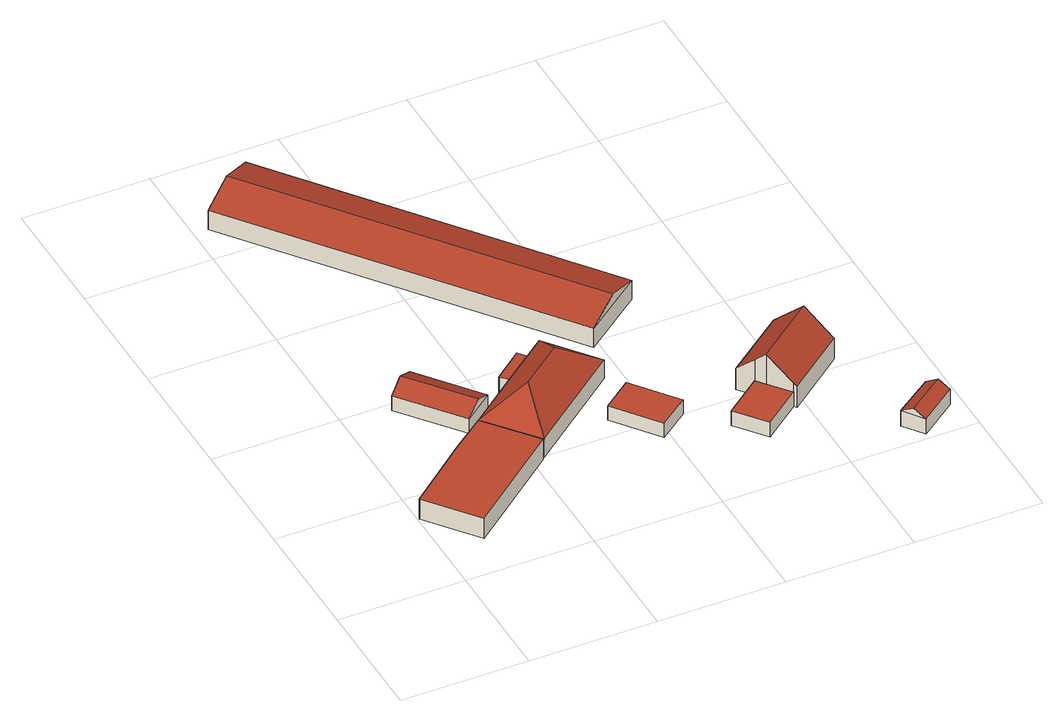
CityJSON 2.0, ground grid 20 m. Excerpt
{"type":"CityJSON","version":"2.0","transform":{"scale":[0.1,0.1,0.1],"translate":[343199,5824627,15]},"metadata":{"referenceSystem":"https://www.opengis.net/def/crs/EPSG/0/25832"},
"CityObjects":{
"building1":{"type":"Building","attributes":{"Gemeindeschluessel":"03456024","AbsoluteHoehe":"15.527","MittlereTraufHoehe":"19.055","Firsthoehe":"19.055","function":"31001_2000","roofType":"1000","measuredHeight":3.53},"address":[{"country":"Germany","locality":"Wielen"}],"geometry":[{"type":"MultiSurface","lod":"2","boundaries":[[[0,1,2,3,4]],[[5,6,7,8,9]],[[8,4,3,9]],[[9,3,2,5]],[[5,2,1,6]],[[6,1,0,7]],[[7,0,4,8]]],"semantics":{"surfaces":[{"type":"GroundSurface"},{"type":"RoofSurface"},{"type":"WallSurface"}],"values":[0,1,2,2,2,2,2]}}]},
"building2":{"type":"Building","attributes":{"Gemeindeschluessel":"03456024","AbsoluteHoehe":"15.957","MittlereTraufHoehe":"18.561","Firsthoehe":"19.979","function":"31001_2000","roofType":"3100","measuredHeight":4.02},"address":[{"country":"Germany","locality":"Wielen"}],"geometry":[{"type":"MultiSurface","lod":"2","boundaries":[[[10,11,12,13]],[[14,15,16,17]],[[18,16,15,19]],[[17,16,18]],[[19,15,14]],[[18,13,12,17]],[[17,12,11,14]],[[14,11,10,19]],[[19,10,13,18]]],"semantics":{"surfaces":[{"type":"GroundSurface"},{"type":"RoofSurface"},{"type":"WallSurface"}],"values":[0,1,1,2,2,2,2,2,2]}}]},
"building3":{"type":"Building","attributes":{"Gemeindeschluessel":"03456024","AbsoluteHoehe":"15.641","MittlereTraufHoehe":"18.943","Firsthoehe":"23.4","function":"31001_2000","roofType":"3200","measuredHeight":7.76},"address":[{"country":"Germany","locality":"Wielen"}],"children":["building3-1"],"geometry":[{"type":"MultiSurface","lod":"2","boundaries":[[[20,21,22,23,24,25]],[[26,27,28]],[[29,30,31,32,26,28]],[[33,30,29]],[[28,27,33,29]],[[30,25,24,31]],[[32,23,22,26]],[[26,22,21,27]],[[27,21,20,33]],[[33,20,25,30]],[[31,24,23,32]]],"semantics":{"surfaces":[{"type":"GroundSurface"},{"type":"RoofSurface"},{"type":"WallSurface"},{"type":"ClosureSurface"}],"values":[0,1,1,1,1,2,2,2,2,2,3]}}]},
"building3-1":{"type":"BuildingPart","attributes":{"AbsoluteHoehe":"15.641","MittlereTraufHoehe":"18.943","Firsthoehe":"18.943","roofType":"1000","measuredHeight":3.3},"parents":["building3"],"geometry":[{"type":"MultiSurface","lod":"2","boundaries":[[[34,35,24,23]],[[31,36,37,32]],[[31,24,35,36]],[[36,35,34,37]],[[37,34,23,32]],[[32,23,24,31]]],"semantics":{"surfaces":[{"type":"GroundSurface"},{"type":"RoofSurface"},{"type":"WallSurface"},{"type":"ClosureSurface"}],"values":[0,1,2,2,2,3]}}]},
"building4":{"type":"Building","attributes":{"Gemeindeschluessel":"03456024","AbsoluteHoehe":"16.094","MittlereTraufHoehe":"19.454","Firsthoehe":"21.407","function":"31001_2000","roofType":"3100","measuredHeight":5.31},"address":[{"country":"Germany","locality":"Wielen"}],"geometry":[{"type":"MultiSurface","lod":"2","boundaries":[[[38,39,40,41]],[[42,43,44,45]],[[46,44,43,47]],[[45,44,46]],[[47,43,42]],[[46,41,40,45]],[[45,40,39,42]],[[42,39,38,47]],[[47,38,41,46]]],"semantics":{"surfaces":[{"type":"GroundSurface"},{"type":"RoofSurface"},{"type":"WallSurface"}],"values":[0,1,1,2,2,2,2,2,2]}}]},
"building5":{"type":"Building","attributes":{"Gemeindeschluessel":"03456024","AbsoluteHoehe":"15.909","MittlereTraufHoehe":"18.449","Firsthoehe":"18.449","function":"31001_2000","roofType":"1000","measuredHeight":2.54},"address":[{"country":"Germany","locality":"Wielen"}],"geometry":[{"type":"MultiSurface","lod":"2","boundaries":[[[48,49,50,51]],[[52,53,54,55]],[[54,51,50,55]],[[55,50,49,52]],[[52,49,48,53]],[[53,48,51,54]]],"semantics":{"surfaces":[{"type":"GroundSurface"},{"type":"RoofSurface"},{"type":"WallSurface"}],"values":[0,1,2,2,2,2]}}]},
"building6":{"type":"Building","attributes":{"Gemeindeschluessel":"03456024","AbsoluteHoehe":"16.292","MittlereTraufHoehe":"21.479","Firsthoehe":"24.228","function":"31001_1000","roofType":"3100","measuredHeight":7.94},"address":[{"country":"Germany","locality":"Wielen","thoroughfareNumber":"20","thoroughfareName":"Vennebrügge"}],"children":["building6-1"],"geometry":[{"type":"MultiSurface","lod":"2","boundaries":[[[56,57,58,59,60,61,62,63]],[[64,65,66,67,68]],[[69,70,71,68,67]],[[70,63,62,71]],[[71,62,61,68]],[[68,61,60,64]],[[64,60,59,65]],[[65,59,58,66]],[[69,56,63,70]],[[67,66,72,73]],[[73,72,58,57]],[[67,73,74,69]],[[56,74,73,57]]],"semantics":{"surfaces":[{"type":"GroundSurface"},{"type":"RoofSurface"},{"type":"WallSurface"},{"type":"ClosureSurface"}],"values":[0,1,1,2,2,2,2,2,2,2,3,2,3]}}]},
"building6-1":{"type":"BuildingPart","attributes":{"AbsoluteHoehe":"16.292","MittlereTraufHoehe":"18.891","Firsthoehe":"18.891","roofType":"1000","measuredHeight":2.6},"parents":["building6"],"geometry":[{"type":"MultiSurface","lod":"2","boundaries":[[[75,58,56,76]],[[72,77,78,74]],[[78,76,56,74]],[[72,58,75,77]],[[77,75,76,78]],[[72,73,57,58]],[[73,74,56,57]]],"semantics":{"surfaces":[{"type":"GroundSurface"},{"type":"RoofSurface"},{"type":"WallSurface"},{"type":"ClosureSurface"}],"values":[0,1,2,2,2,3,3]}}]},
"building7":{"type":"Building","attributes":{"Gemeindeschluessel":"03456024","AbsoluteHoehe":"15.73","MittlereTraufHoehe":"18.381","Firsthoehe":"19.453","function":"31001_2000","roofType":"3100","measuredHeight":3.72},"address":[{"country":"Germany","locality":"Wielen"}],"geometry":[{"type":"MultiSurface","lod":"2","boundaries":[[[79,80,81,82]],[[83,84,85,86]],[[87,85,84,88]],[[86,85,87]],[[88,84,83]],[[87,82,81,86]],[[86,81,80,83]],[[83,80,79,88]],[[88,79,82,87]]],"semantics":{"surfaces":[{"type":"GroundSurface"},{"type":"RoofSurface"},{"type":"WallSurface"}],"values":[0,1,1,2,2,2,2,2,2]}}]}
},
"vertices":[
[154,273,5],[217,195,5],[65,73,5],[3,152,5],[103,234,5],[65,73,41],[217,195,41],[154,273,41],[103,234,41],[3,152,41],
[194,324,10],[147,287,10],[72,381,10],[119,419,10],[147,287,36],[171,306,50],[95,400,50],[72,381,36],[119,419,36],[194,324,36],
[373,319,6],[219,197,6],[156,276,6],[234,338,6],[280,374,6],[310,398,6],[156,276,39],[219,197,39],[231,271,84],[298,324,84],[310,398,39],[280,374,39],[234,338,39],[373,319,39],
[224,350,6],[270,387,6],[270,387,39],[224,350,39],
[482,455,11],[387,382,11],[20,856,11],[115,930,11],[387,382,45],[435,418,64],[67,893,64],[20,856,45],[115,930,45],[482,455,45],
[435,196,9],[388,160,9],[334,230,9],[381,266,9],[388,160,34],[435,196,34],[381,266,34],[334,230,34],
[579,138,13],[552,171,13],[541,185,13],[523,208,13],[618,282,13],[647,245,13],[676,208,13],[582,134,13],[618,282,50],[523,208,50],[541,185,76],[552,171,92],[647,245,92],[579,138,55],[582,134,50],[676,208,50],[541,185,39],[552,171,39],[579,138,39],
[481,138,13],[519,91,13],[481,138,39],[519,91,39],
[721,8,7],[697,40,7],[757,83,7],[780,52,7],[697,40,34],[709,24,45],[769,68,45],[757,83,34],[780,52,34],[721,8,34]
]}
